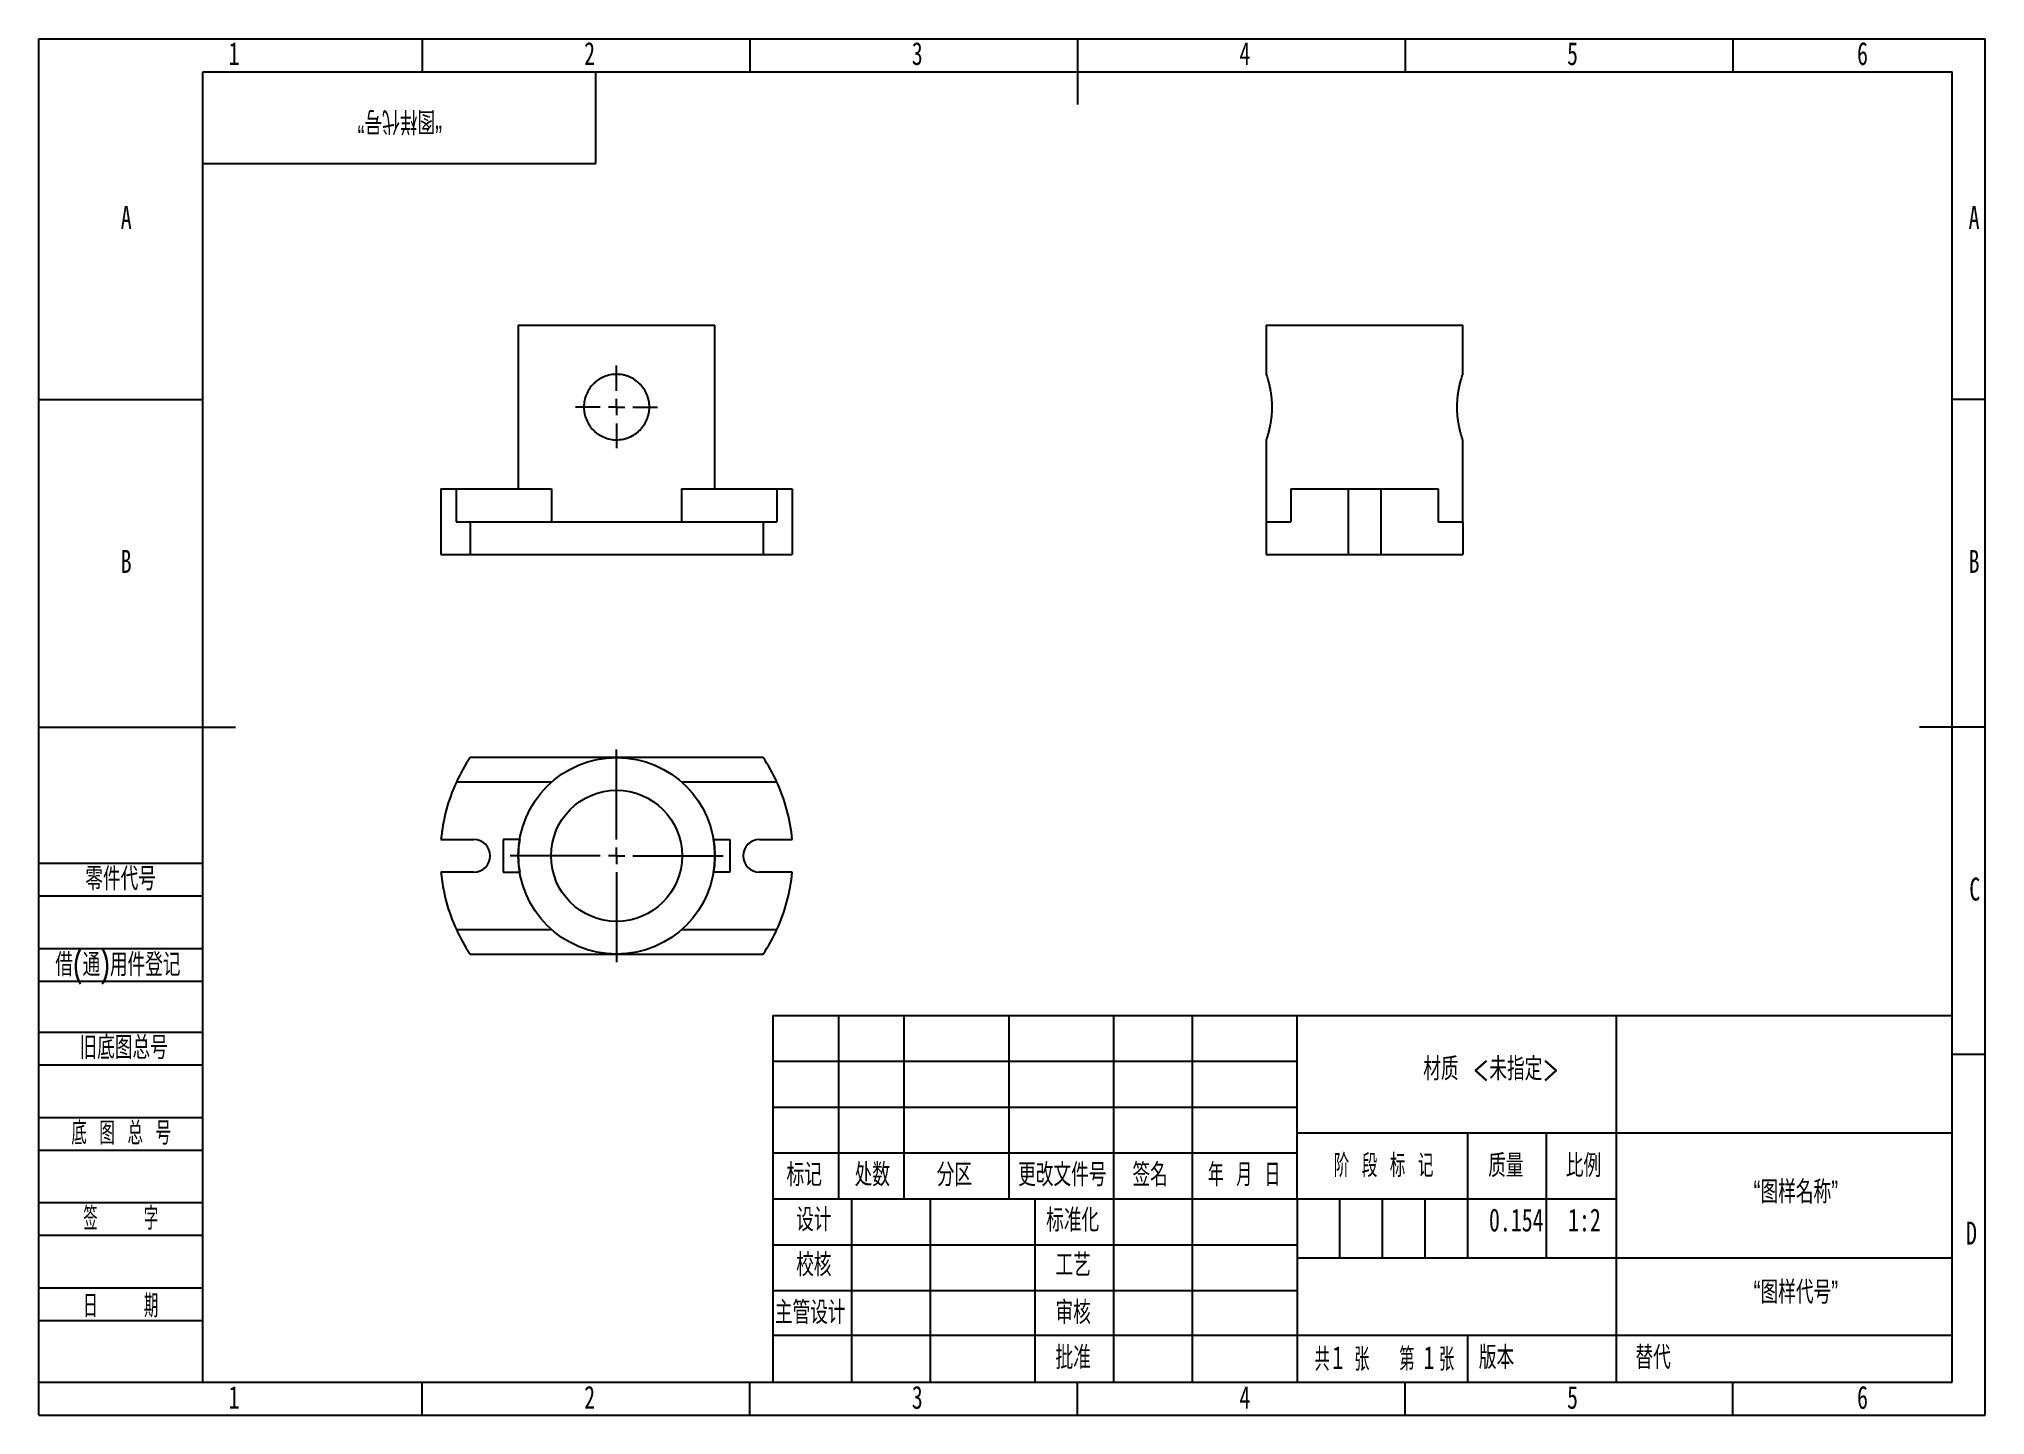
# Model space of a CAD drawing. Header units: millimetres. Extents: x 0 to 297, y 0 to 210.
import ezdxf

# ---------------------------------------------------------------- set-up
doc = ezdxf.new("R2010")
doc.units = ezdxf.units.MM
doc.layers.add('图框', color=7, linetype='Continuous')
doc.layers.add('粗实线层', color=7, linetype='Continuous', lineweight=25)
doc.styles.add('SLDTEXTSTYLE0', font='TXT', dxfattribs={"width": 0.7, "bigfont": 'bigfont'})
doc.styles.add('SLDTEXTSTYLE1', font='TXT', dxfattribs={"width": 0.6, "bigfont": 'bigfont'})
doc.styles.add('SLDTEXTSTYLE2', font='TXT', dxfattribs={"width": 0.614286, "bigfont": 'bigfont'})
doc.styles.add('SLDTEXTSTYLE3', font='TXT', dxfattribs={"width": 0.62, "bigfont": 'bigfont'})
doc.styles.add('SLDTEXTSTYLE4', font='TXT', dxfattribs={"width": 0.566667, "bigfont": 'bigfont'})
doc.styles.add('SLDTEXTSTYLE5', font='TXT', dxfattribs={"width": 0.7})

# ---------------------------------------------------------------- blocks, each defined once
blk = doc.blocks.new('SW_CENTERMARKSYMBOL_0')
at = {"layer": '图框', "color": 0}
for p, q in [((0, 2.5), (0, 6.36)), ((-2.5, 0), (-6.25, 0)), ((0, 0), (-1.25, 0)), ((0, 0), (0, 1.25)), ((0, 0), (0, -1.25)), ((0, 0), (1.25, 0)), ((2.5, 0), (6.25, 0)), ((0, -2.5), (0, -6.25))]:
    blk.add_line(p, q, dxfattribs=at)
blk = doc.blocks.new('SW_CENTERMARKSYMBOL_1')
at = {"layer": '图框', "color": 0}
for p, q in [((0, 2.5), (0, 6.25)), ((-2.5, 0), (-6.25, 0)), ((0, 0), (-1.25, 0)), ((0, 0), (0, 1.25)), ((0, 0), (0, -1.25)), ((0, 0), (1.25, 0)), ((2.5, 0), (6.25, 0)), ((0, -2.5), (0, -6.25))]:
    blk.add_line(p, q, dxfattribs=at)
blk = doc.blocks.new('SW_CENTERMARKSYMBOL_2')
at = {"layer": '图框', "color": 0}
for p, q in [((0, 2.5), (0, 16.25)), ((-2.5, 0), (-16.25, 0)), ((0, 0), (-1.25, 0)), ((0, 0), (0, 1.25)), ((0, 0), (0, -1.25)), ((0, 0), (1.25, 0)), ((2.5, 0), (16.25, 0)), ((0, -2.5), (0, -16.25))]:
    blk.add_line(p, q, dxfattribs=at)

msp = doc.modelspace()

# ---------------------------------------------------------------- linework, layer by layer
at = {"color": 7, "linetype": 'Continuous', "lineweight": 25}
for p, q in [((73.16, 166.32), (73.16, 141.32)), ((73.16, 166.32), (88.16, 166.32)), ((88.16, 166.32), (103.16, 166.32)), ((103.16, 141.32), (103.16, 166.32)), ((187.3, 166.32), (187.3, 158.82)), ((187.3, 166.32), (217.3, 166.32)), ((217.3, 158.81), (217.3, 166.32)), ((187.3, 148.82), (187.3, 136.32)), ((217.3, 136.32), (217.3, 148.84)), ((61.36, 141.32), (61.36, 131.32)), ((61.36, 141.32), (63.7, 141.32)), ((63.7, 141.32), (63.7, 136.32)), ((63.7, 141.32), (78.24, 141.32)), ((78.24, 141.32), (78.24, 136.32)), ((98.08, 141.32), (98.08, 136.32)), ((98.08, 141.32), (112.62, 141.32)), ((112.62, 141.32), (112.62, 136.32)), ((112.62, 141.32), (114.97, 141.32)), ((114.97, 141.32), (114.97, 131.32)), ((191.05, 141.32), (191.05, 136.32)), ((191.05, 141.32), (199.8, 141.32)), ((199.8, 141.32), (199.8, 131.32)), ((199.8, 141.32), (204.8, 141.32)), ((204.8, 141.32), (204.8, 131.32)), ((204.8, 141.32), (213.55, 141.32)), ((213.55, 141.32), (213.55, 136.32)), ((63.7, 136.32), (65.81, 136.32)), ((65.81, 136.32), (65.81, 131.32)), ((65.81, 136.32), (88.16, 136.32)), ((88.16, 136.32), (110.52, 136.32)), ((110.52, 136.32), (110.52, 131.32)), ((110.52, 136.32), (112.62, 136.32)), ((187.3, 136.32), (187.3, 131.32)), ((187.3, 136.32), (191.05, 136.32)), ((213.55, 136.32), (217.3, 136.32)), ((217.3, 136.32), (217.3, 131.32)), ((61.36, 131.32), (65.81, 131.32)), ((65.81, 131.32), (110.52, 131.32)), ((110.52, 131.32), (114.97, 131.32)), ((187.3, 131.32), (199.8, 131.32)), ((199.8, 131.32), (204.8, 131.32)), ((204.8, 131.32), (217.3, 131.32)), ((88.16, 100.34), (65.81, 100.34)), ((110.52, 100.34), (88.16, 100.34)), ((78.24, 96.59), (63.7, 96.59)), ((112.62, 96.59), (98.08, 96.59)), ((61.36, 87.84), (66.36, 87.84)), ((109.97, 87.84), (114.97, 87.84)), ((66.36, 82.84), (61.36, 82.84)), ((114.97, 82.84), (109.97, 82.84)), ((63.7, 74.09), (78.24, 74.09)), ((98.08, 74.09), (112.62, 74.09)), ((65.81, 70.34), (88.16, 70.34)), ((88.16, 70.34), (110.52, 70.34))]:
    msp.add_line(p, q, dxfattribs=at)
at = {"color": 7, "linetype": 'Continuous'}
for p, q in [((73.37, 87.84), (70.87, 87.84)), ((70.87, 87.84), (70.87, 82.84)), ((102.95, 87.84), (105.45, 87.84)), ((105.45, 87.84), (105.45, 82.84)), ((70.87, 82.84), (73.37, 82.84)), ((105.45, 82.84), (102.95, 82.84))]:
    msp.add_line(p, q, dxfattribs=at)
at = {"color": 7, "linetype": 'Continuous', "lineweight": 25}
for radius in [15, 10]:
    msp.add_circle((88.16, 85.34), radius, dxfattribs=at)
for centre, radius, start, end in [((88.16, 85.34), 26.92, 146.1387, 155.2986), ((88.16, 85.34), 26.92, 24.7014, 33.8613), ((88.16, 85.34), 26.92, 155.2986, 174.6716), ((88.16, 85.34), 26.92, 5.3284, 24.7014), ((66.36, 85.34), 2.5, 270, 90), ((109.97, 85.34), 2.5, 90, 270), ((88.16, 85.34), 26.92, 185.3284, 204.7014), ((88.16, 85.34), 26.92, 335.2986, 354.6716), ((88.16, 85.34), 26.92, 204.7014, 213.8613), ((88.16, 85.34), 26.92, 326.1387, 335.2986)]:
    msp.add_arc(centre, radius, start, end, dxfattribs=at)
at = {"color": 7, "linetype": 'Continuous'}
for start, end in [(170.4059, 189.5941), (170.4059, 189.5941), (350.4059, 9.5941), (350.4059, 9.5941)]:
    msp.add_arc((88.16, 85.34), 15, start, end, dxfattribs=at)
at = {"color": 7, "linetype": 'Continuous', "lineweight": 25}
for points, knots in [([(93.16, 153.82), (93.16, 153.49), (93.13, 153.16), (93.03, 152.68), (92.99, 152.52), (92.9, 152.21), (92.84, 152.05), (92.65, 151.6), (92.5, 151.31), (92.23, 150.91), (92.13, 150.77), (91.92, 150.52), (91.81, 150.4), (91.47, 150.06), (91.22, 149.85), (90.67, 149.49), (90.38, 149.33), (89.93, 149.14), (89.78, 149.09), (89.47, 148.99), (89.3, 148.95), (88.82, 148.86), (88.49, 148.82), (88, 148.82), (87.83, 148.83), (87.5, 148.86), (87.34, 148.89), (86.86, 148.98), (86.55, 149.08), (86.09, 149.27), (85.94, 149.34), (85.65, 149.49), (85.51, 149.58), (85.24, 149.76), (85.11, 149.86), (84.86, 150.06), (84.74, 150.17), (84.39, 150.52), (84.19, 150.77), (83.83, 151.31), (83.67, 151.6), (83.42, 152.2), (83.32, 152.51), (83.23, 153), (83.2, 153.16), (83.17, 153.49), (83.15, 153.82), (83.17, 154.15), (83.2, 154.48), (83.23, 154.64), (83.32, 155.13), (83.42, 155.44), (83.67, 156.04), (83.83, 156.34), (84.19, 156.88), (84.39, 157.13), (84.74, 157.47), (84.86, 157.58), (85.11, 157.79), (85.24, 157.89), (85.51, 158.07), (85.65, 158.15), (85.94, 158.3), (86.09, 158.38), (86.54, 158.57), (86.86, 158.66), (87.34, 158.76), (87.5, 158.78), (87.83, 158.81), (88, 158.82), (88.49, 158.82), (88.82, 158.79), (89.3, 158.69), (89.46, 158.65), (89.78, 158.56), (89.93, 158.5), (90.23, 158.38), (90.38, 158.31), (90.67, 158.15), (90.81, 158.07), (91.22, 157.79), (91.47, 157.59), (91.81, 157.24), (91.92, 157.12), (92.13, 156.87), (92.23, 156.74), (92.5, 156.33), (92.65, 156.05), (92.84, 155.59), (92.9, 155.44), (92.99, 155.12), (93.03, 154.96), (93.13, 154.48), (93.16, 154.16), (93.16, 153.82)], [0, 0, 0, 0, 0.03125, 0.03125, 0.046875, 0.046875, 0.0625, 0.0625, 0.09375, 0.09375, 0.109375, 0.109375, 0.125, 0.125, 0.15625, 0.15625, 0.1875, 0.1875, 0.203125, 0.203125, 0.21875, 0.21875, 0.25, 0.25, 0.265625, 0.265625, 0.28125, 0.28125, 0.3125, 0.3125, 0.328125, 0.328125, 0.34375, 0.34375, 0.359375, 0.359375, 0.375, 0.375, 0.40625, 0.40625, 0.4375, 0.4375, 0.46875, 0.46875, 0.484375, 0.484375, 0.5, 0.515625, 0.515625, 0.53125, 0.53125, 0.5625, 0.5625, 0.59375, 0.59375, 0.625, 0.625, 0.640625, 0.640625, 0.65625, 0.65625, 0.671875, 0.671875, 0.6875, 0.6875, 0.71875, 0.71875, 0.734375, 0.734375, 0.75, 0.75, 0.78125, 0.78125, 0.796875, 0.796875, 0.8125, 0.8125, 0.828125, 0.828125, 0.84375, 0.84375, 0.875, 0.875, 0.890625, 0.890625, 0.90625, 0.90625, 0.9375, 0.9375, 0.953125, 0.953125, 0.96875, 0.96875, 1, 1, 1, 1]), ([(187.3, 158.82), (187.3, 158.81), (187.31, 158.78), (187.38, 158.58), (187.48, 158.26), (187.6, 157.82), (187.74, 157.26), (187.89, 156.61), (188.02, 155.86), (188.11, 155.05), (188.16, 154.21), (188.15, 153.39), (188.11, 152.58), (188.02, 151.83), (187.9, 151.11), (187.77, 150.47), (187.62, 149.89), (187.49, 149.42), (187.38, 149.08), (187.31, 148.86), (187.3, 148.84), (187.3, 148.82)], [0, 0, 0, 0, 0.050963, 0.103452, 0.154402, 0.206747, 0.259299, 0.313289, 0.367256, 0.42289, 0.474997, 0.528764, 0.578574, 0.62979, 0.680462, 0.732464, 0.785736, 0.840519, 0.894227, 0.949632, 1, 1, 1, 1]), ([(217.29, 148.84), (217.29, 148.84), (217.29, 148.83), (217.25, 148.96), (217.17, 149.22), (217.05, 149.6), (216.92, 150.09), (216.77, 150.7), (216.64, 151.4), (216.52, 152.19), (216.45, 153.01), (216.43, 153.85), (216.46, 154.66), (216.52, 155.45), (216.63, 156.18), (216.76, 156.86), (216.9, 157.48), (217.04, 158), (217.16, 158.41), (217.25, 158.69), (217.3, 158.82), (217.29, 158.81), (217.29, 158.81)], [0, 0, 0, 0, 0.028405, 0.078474, 0.129963, 0.180745, 0.232873, 0.286016, 0.340652, 0.394451, 0.449953, 0.501323, 0.554292, 0.603989, 0.655046, 0.706356, 0.759021, 0.81273, 0.868012, 0.921286, 0.976257, 1, 1, 1, 1])]:
    msp.add_open_spline(points, degree=3, knots=knots, dxfattribs=at)
at = {"layer": '图框'}
for p, q in [((0, 0), (0, 210)), ((0, 210), (297, 210)), ((58.5, 210), (58.5, 205)), ((108.5, 210), (108.5, 205)), ((208.5, 210), (208.5, 205)), ((258.5, 210), (258.5, 205)), ((297, 0), (297, 210)), ((0, 155), (25, 155)), ((297, 155), (292, 155)), ((0, 84.22), (25, 84.22)), ((0, 79.22), (25, 79.22)), ((0, 71.22), (25, 71.22)), ((0, 66.22), (25, 66.22)), ((0, 58.43), (25, 58.43)), ((112, 54), (192, 54)), ((297, 55), (292, 55)), ((0, 53.43), (25, 53.43)), ((0, 45.43), (25, 45.43)), ((112, 47), (192, 47)), ((0, 40.43), (25, 40.43)), ((198.5, 33), (198.5, 24)), ((205, 33), (205, 24)), ((211.5, 33), (211.5, 24)), ((0, 32.43), (25, 32.43)), ((0, 27.43), (25, 27.43)), ((0, 19.43), (25, 19.43)), ((0, 14.43), (25, 14.43)), ((0, 5), (25, 5)), ((58.5, 0), (58.5, 5)), ((108.5, 0), (108.5, 5)), ((208.5, 0), (208.5, 5)), ((258.5, 0), (258.5, 5)), ((0, 0), (297, 0))]:
    msp.add_line(p, q, dxfattribs=at)
at = {"layer": '图框', "lineweight": 25}
for p, q in [((158.5, 210), (158.5, 200)), ((0, 105), (30, 105)), ((297, 105), (287, 105)), ((112, 61), (112, 5)), ((112, 61), (292, 61)), ((122, 61), (122, 33)), ((132, 61), (132, 33)), ((148, 61), (148, 33)), ((164, 61), (164, 5)), ((176, 61), (176, 5)), ((191.97, 61.05), (192, 5)), ((240.69, 61), (240.69, 5)), ((191.98, 43.05), (291.98, 43.05)), ((218, 43.07), (218, 24.07)), ((230, 43), (230, 24)), ((112, 40), (192, 40)), ((112, 33), (192, 33)), ((124, 33), (124, 5)), ((136, 33), (136, 5)), ((152, 33), (152, 5)), ((192.02, 33), (240.69, 33)), ((112, 26), (192, 26)), ((192, 24), (292, 24)), ((112, 19), (192, 19)), ((112, 12.17), (192, 12.17)), ((192, 12.17), (292, 12.17)), ((218, 12.17), (218, 5)), ((25, 5), (292, 5)), ((158.5, 0), (158.5, 5))]:
    msp.add_line(p, q, dxfattribs=at)
at = {"layer": '图框', "linetype": 'Continuous', "lineweight": 25}
for p, q in [((25, 5), (25, 205)), ((25, 205), (292, 205)), ((292, 5), (292, 205))]:
    msp.add_line(p, q, dxfattribs=at)
at = {"layer": '粗实线层'}
for p, q in [((85, 191), (85, 205)), ((25, 191), (85, 191))]:
    msp.add_line(p, q, dxfattribs=at)

# ---------------------------------------------------------------- block references
at = {"layer": '图框'}
for name, p in [('SW_CENTERMARKSYMBOL_0', (88.16, 153.82)), ('SW_CENTERMARKSYMBOL_1', (88.16, 153.82)), ('SW_CENTERMARKSYMBOL_2', (88.16, 85.34))]:
    msp.add_blockref(name, p, dxfattribs=at)

# ---------------------------------------------------------------- texts
at = {"layer": '图框', "char_height": 3.5}
for s, insert, attachment_point, style in [('1', (29.79, 209.52), 2, 'SLDTEXTSTYLE5'), ('2', (84.04, 209.52), 2, 'SLDTEXTSTYLE5'), ('3', (134.04, 209.52), 2, 'SLDTEXTSTYLE5'), ('4', (184.04, 209.52), 2, 'SLDTEXTSTYLE5'), ('5', (234.04, 209.52), 2, 'SLDTEXTSTYLE5'), ('6', (278.3, 209.52), 2, 'SLDTEXTSTYLE5'), ('A', (13.32, 184.52), 2, 'SLDTEXTSTYLE5'), ('A', (295.32, 184.52), 2, 'SLDTEXTSTYLE5'), ('B', (13.32, 132.02), 2, 'SLDTEXTSTYLE5'), ('B', (295.32, 132.02), 2, 'SLDTEXTSTYLE5'), ('零件代号', (7.08, 83.58), 1, 'SLDTEXTSTYLE0'), ('C', (295.43, 82.02), 2, 'SLDTEXTSTYLE5'), ('借(通)用件登记', (2.5, 70.47), 1, 'SLDTEXTSTYLE0'), ('旧底图总号', (6.19, 57.82), 1, 'SLDTEXTSTYLE0'), ('材质 <未指定>', (221.61, 54.58), 2, 'SLDTEXTSTYLE0'), ('底 图 总 号', (4.95, 44.77), 1, 'SLDTEXTSTYLE2'), ('标记', (116.8, 38.42), 2, 'SLDTEXTSTYLE0'), ('处数', (127.18, 38.42), 2, 'SLDTEXTSTYLE0'), ('分区', (139.71, 38.42), 2, 'SLDTEXTSTYLE0'), ('更改文件号', (156.18, 38.42), 2, 'SLDTEXTSTYLE0'), ('签名', (169.58, 38.42), 2, 'SLDTEXTSTYLE0'), ('年 月 日', (183.93, 38.42), 2, 'SLDTEXTSTYLE3'), ('阶 段 标 记', (205.21, 39.81), 2, 'SLDTEXTSTYLE2'), ('质量', (223.87, 39.81), 2, 'SLDTEXTSTYLE0'), ('比例', (235.72, 39.81), 2, 'SLDTEXTSTYLE0'), ('“图样名称”', (268.12, 35.79), 2, 'SLDTEXTSTYLE0'), ('签    字', (12.49, 31.76), 2, 'SLDTEXTSTYLE4'), ('设计', (118.25, 31.56), 2, 'SLDTEXTSTYLE0'), ('标准化', (157.76, 31.49), 2, 'SLDTEXTSTYLE0'), ('0.154', (225.46, 31.52), 2, 'SLDTEXTSTYLE5'), ('1:2', (235.86, 31.52), 2, 'SLDTEXTSTYLE5'), ('D', (294.93, 29.52), 2, 'SLDTEXTSTYLE5'), ('校核', (118.25, 24.68), 2, 'SLDTEXTSTYLE0'), ('工艺', (157.84, 24.64), 2, 'SLDTEXTSTYLE0'), ('“图样代号”', (268.13, 20.49), 2, 'SLDTEXTSTYLE0'), ('日    期', (12.49, 18.41), 2, 'SLDTEXTSTYLE4'), ('主管设计', (117.7, 17.4), 2, 'SLDTEXTSTYLE0'), ('审核', (157.84, 17.4), 2, 'SLDTEXTSTYLE0'), ('批准', (157.84, 10.52), 2, 'SLDTEXTSTYLE0'), ('共  张', (198.87, 10.26), 2, 'SLDTEXTSTYLE1'), ('1', (197.39, 10.53), 1, 'SLDTEXTSTYLE5'), ('第  张', (211.8, 10.26), 2, 'SLDTEXTSTYLE1'), ('1', (211.3, 10.53), 1, 'SLDTEXTSTYLE5'), ('版本', (222.44, 10.53), 2, 'SLDTEXTSTYLE0'), ('替代', (243.64, 10.53), 1, 'SLDTEXTSTYLE0'), ('1', (29.79, 4.46), 2, 'SLDTEXTSTYLE5'), ('2', (84.04, 4.46), 2, 'SLDTEXTSTYLE5'), ('3', (134.04, 4.46), 2, 'SLDTEXTSTYLE5'), ('4', (184.04, 4.46), 2, 'SLDTEXTSTYLE5'), ('5', (234.04, 4.46), 2, 'SLDTEXTSTYLE5'), ('6', (278.3, 4.46), 2, 'SLDTEXTSTYLE5')]:
    msp.add_mtext(s, dxfattribs=dict(at, insert=insert, attachment_point=attachment_point, style=style))
at = {"layer": '图框', "insert": (55.07, 195.65), "char_height": 3.5, "attachment_point": 2, "rotation": 180, "style": 'SLDTEXTSTYLE0'}
msp.add_mtext('“图样代号”', dxfattribs=at)

doc.saveas('drawing.dxf')
